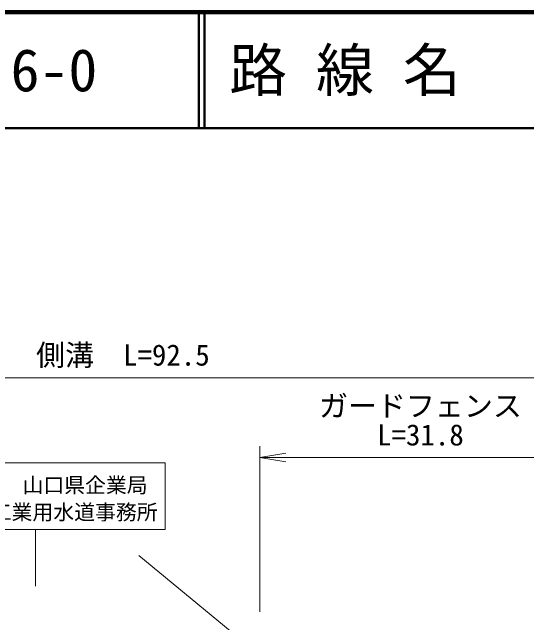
# Model space of a CAD drawing. Units: millimetres, scale not verified. Extents: x 40000 to 680000, y 20000 to 380000.
# Drawn here: x 161661 to 206059, y 327273 to 380000 of the extents above; entities that cross this region are included whole.
import ezdxf
from ezdxf.enums import TextEntityAlignment as Align

# ---------------------------------------------------------------- set-up
doc = ezdxf.new("R2010")
doc.units = ezdxf.units.MM
doc.header["$LTSCALE"] = 1000
for name, color, linetype, lineweight in [('M-STR-HTXT', 7, 'Continuous', 13), ('M-STR-STRC', 7, 'Continuous', 13), ('M-TTL', 2, 'Continuous', 140), ('M-TTL-LINE', 7, 'Continuous', 50)]:
    doc.layers.add(name, color=color, linetype=linetype, lineweight=lineweight)
doc.layers.add('M-TTL-TXT', color=7, linetype='Continuous')
doc.styles.add('ＭＳ ゴシック', font='')
doc.styles.get('ＭＳ ゴシック').set_extended_font_data('MS Gothic')

# ---------------------------------------------------------------- blocks, each defined once
blk = doc.blocks.new('open_arrow')
at = {"color": 0, "linetype": 'Continuous', "lineweight": -2}
blk.add_lwpolyline([(7.5, 1.25), (0, 0), (7.5, -1.25)], dxfattribs=at)

msp = doc.modelspace()

# ---------------------------------------------------------------- linework, layer by layer
at = {"layer": 'M-STR-HTXT'}
for p, q in [((124901, 348431), (215271, 348431)), ((183027, 328216), (183027, 342535)), ((183027, 341535), (212176, 341535))]:
    msp.add_line(p, q, dxfattribs=at)
at = {"layer": 'M-STR-STRC'}
for p, q in [((153555, 341092), (174865, 341092)), ((174865, 341092), (174865, 335334)), ((153555, 335334), (174865, 335334)), ((163677, 335334), (163677, 330436)), ((172585, 333088), (209845, 302381))]:
    msp.add_line(p, q, dxfattribs=at)
at = {"layer": 'M-TTL'}
msp.add_line((680000, 380000), (40000, 380000), dxfattribs=at)
at = {"layer": 'M-TTL-LINE'}
for p, q in [((177750, 380000), (177750, 370000)), ((178250, 380000), (178250, 370000)), ((40000, 370000), (680000, 370000))]:
    msp.add_line(p, q, dxfattribs=at)

# ---------------------------------------------------------------- block references
at = {"layer": 'M-STR-HTXT', "xscale": 300, "yscale": 300}
msp.add_blockref('open_arrow', (183027, 341535), dxfattribs=at)

# ---------------------------------------------------------------- texts
at = {"layer": 'M-STR-HTXT', "style": 'ＭＳ ゴシック'}
for s, p in [('側溝\u3000L=92.5', (171212, 348931)), ('ガードフェンス', (196882, 344535)), ('L=31.8', (196882, 342035))]:
    msp.add_text(s, height=1833, dxfattribs=at).set_placement(p, align=Align.BOTTOM_CENTER)
at = {"layer": 'M-STR-STRC', "style": 'ＭＳ ゴシック'}
for s, p in [('山口県企業局', (167945, 339161)), ('佐波川工業用水道事務所', (164304, 336830))]:
    msp.add_text(s, height=1320, dxfattribs=at).set_placement(p, align=Align.MIDDLE_CENTER)
at = {"layer": 'M-TTL-TXT', "style": 'ＭＳ ゴシック'}
for s, p in [('路 線 名', (180380, 375000)), ('6-0', (161521, 375000))]:
    msp.add_text(s, height=3666, dxfattribs=at).set_placement(p, align=Align.MIDDLE_LEFT)

doc.saveas('drawing.dxf')
